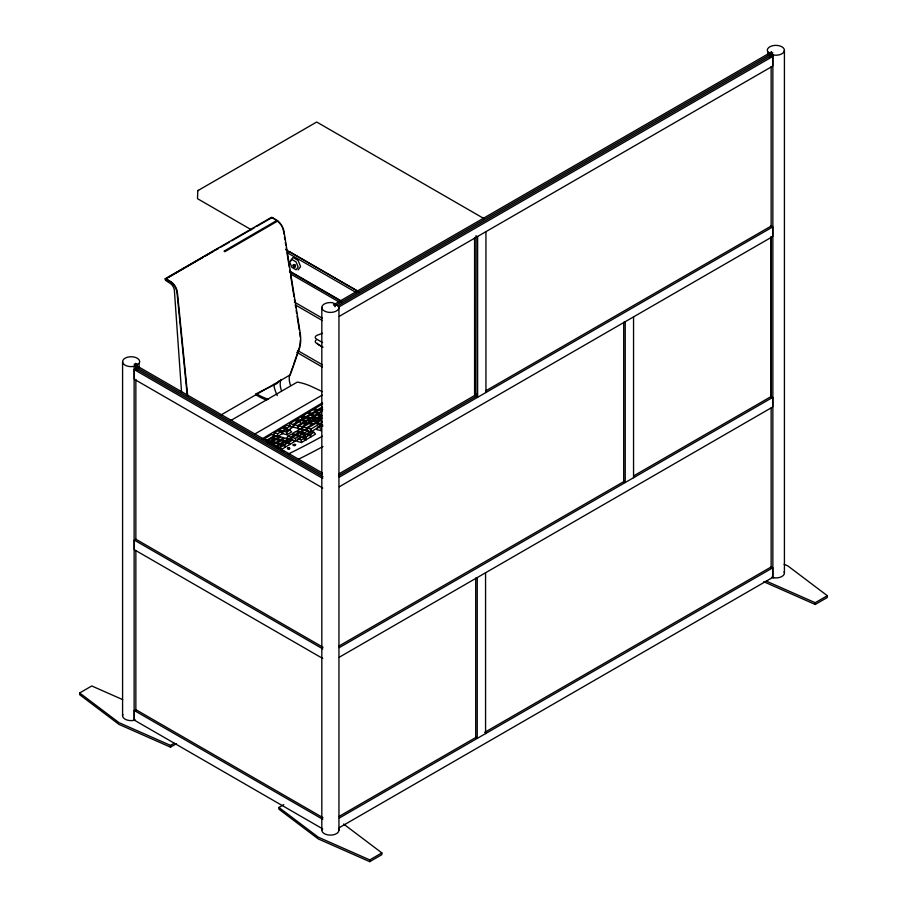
<?xml version="1.0" encoding="UTF-8"?>
<svg xmlns="http://www.w3.org/2000/svg" width="907" height="907" viewBox="0 0 907 907"><rect width="100%" height="100%" fill="white"/><g stroke="black" fill="none" stroke-linecap="round" stroke-linejoin="round"><path stroke-width="1.36" d="M771.143 568.088L771.143 408.025M771.143 398.105L771.143 236.625M771.143 226.705L771.143 66.642M484.723 732.334L771.143 566.977L772.662 567.85L772.662 577.464L339.343 827.626M634.05 475.676L771.143 396.529L772.662 397.402L772.662 407.016L339.343 657.19M771.143 226.081L772.662 226.954L772.662 236.568L339.343 486.742M337.54 305.976L771.143 55.633L772.662 56.517L772.662 66.132L339.343 316.294M271.544 217.827L272.349 217.476L277.78 220.979A10.283 5.725 58.3 0 1 283.959 231.251L300.149 332.722A42.867 23.877 58.3 0 1 299.321 348.866L293.551 365.646A480.347 168.056 -45.5 0 1 290.274 374.84L220.696 415.157M165.414 279.107L218.734 247.996M284.401 451.527L282.44 451.221M293.585 364.387L298.46 350.193M293.142 365.68L292.576 367.324M292.281 368.14L291.703 369.795M291.408 370.623L290.807 372.278M290.501 373.106L289.458 376.326A15.419 8.9 60 0 0 290.535 385.441M281.034 379.5L280.399 381.575A15.419 8.9 60 0 0 281.487 390.69M268.347 440.258L271.635 441.108L274.73 439.249L271.442 438.398L268.347 440.258L267.372 442.593L267.168 439.952L274.776 435.394L271.488 434.544L263.88 439.101L267.168 439.952M287.27 430.689L291.827 427.957L290.229 426.154L286.952 428.115L287.145 430.757L285.546 428.954L282.27 430.916L282.462 433.557L283.438 431.222L286.714 429.26L290.002 430.111L291.612 431.913L286.929 434.714L282.462 433.557L280.864 431.755L277.576 430.904L274.299 432.866L273.324 435.213L277.78 436.369L282.587 433.489M271.873 439.906L272.848 437.559L275.955 435.7L279.243 436.55L276.136 438.41L272.848 437.559M289.752 423.614L293.029 424.465L298.766 421.041L295.478 420.19L289.752 423.614L288.777 425.961L305.5 430.292M280.751 446.063L281.726 443.727L284.832 441.868L288.109 442.718L289.718 444.521L289.514 441.879L292.621 440.02L294.219 441.834L280.705 449.917L280.512 447.276L283.608 445.416L285.206 447.219L285.013 444.577L288.109 442.718M287.678 436.335L290.966 437.185L294.242 435.224L290.954 434.374L287.678 436.335L286.703 438.671L295.625 440.983L299.015 438.954M285.252 443.376L286.227 441.029L289.333 439.169L292.621 440.02M293.346 427.05L294.208 424.771L301.351 420.497L304.639 421.347L297.496 425.621L294.208 424.771M295.909 421.687L296.884 419.34L301.328 416.687L304.616 417.537L300.172 420.19L296.884 419.34M291.283 439.759L292.145 437.491L295.421 435.53L298.709 436.38L300.421 438.115M301.759 418.184L302.734 415.837L307.19 413.184L310.466 414.034L306.022 416.698L302.734 415.837M297.813 428.206L298.664 425.927L303.584 422.991L306.872 423.841L301.952 426.778L298.664 425.927M310.659 434.26L310.863 436.902L309.253 435.099L305.976 437.061L306.181 439.702L304.571 437.9L301.283 437.049L298.006 439.011L297.031 441.358L301.498 442.514L315.534 434.102L313.935 432.299L310.648 431.449L307.371 433.41L310.659 434.26L313.935 432.299M304.015 424.487L304.99 422.152L308.029 420.326L311.316 421.177L308.278 423.002L304.99 422.152M302.269 429.362L303.131 427.084L308.868 423.648L312.144 424.51L306.419 427.934L303.131 427.084M300.523 434.226L301.498 431.891L304.786 429.929L308.063 430.78L309.672 432.582M308.459 421.823L309.434 419.488L312.473 417.662L315.761 418.512L312.722 420.338L309.434 419.488M322.586 424.85L311.078 431.743L306.611 430.587L307.586 428.24L315.545 423.478L318.833 424.329L320.432 426.131L320.239 423.49L322.268 422.277M312.904 419.159L313.879 416.823L316.928 414.998L320.216 415.848L317.167 417.673L313.879 416.823M322.2 415.667L319.162 417.492L318.187 419.828L317.756 418.331L314.718 420.145L318.006 421.007L321.044 419.181L317.756 418.331M322.96 425.95L320.772 425.383L317.665 427.242L316.69 429.578L321.271 430.666M287.984 448.512C291.782 447.276 285.478 449.112 289.571 448.523M135.857 365.272L134.168 364.308L135.687 363.435L137.365 364.399L139.417 362.959A8.56 4.943 0 0 0 131.889 356.757A8.56 4.943 0 0 0 122.615 362.108A8.56 4.943 0 0 0 133.363 366.462L135.857 365.272L135.857 369.523M290.478 260.785L293.018 257.486L298.086 260.411L300.614 266.635L298.086 269.935M279.413 380.589L277.066 383.536L272.508 385.69A690.907 398.887 0 0 0 255.876 393.944M287.644 448.455L288.143 449.146L289.741 448.772M275.388 219.698L271.726 217.408L271.148 218.099M271.374 217.397L165.142 278.755L165.505 280.365L170.255 283.426A6.428 3.832 61.8 0 1 174.393 290.569L181.536 391.96M262.225 438.829L322.495 402.753M322.677 403.91L314.446 408.83L317.722 409.692L322.438 406.869M274.299 432.866L277.587 433.716L280.864 431.755M322.563 407.799L320.534 409.012L322.733 409.579M283.438 431.222L286.725 432.072L290.002 430.111M269.334 443.489L271.397 442.253L274.685 443.104L271.59 444.963M321.373 412.334L318.334 414.159L321.611 415.009M273.789 444.645L275.864 443.41L279.152 444.26L276.045 446.119L273.857 445.552M288.154 438.863L285.059 440.723L281.771 439.872L284.877 438.013L288.154 438.863L289.764 440.677L289.333 439.169M306.611 430.587L306.419 427.934M292.145 437.491L295.433 438.342L298.709 436.38M303.38 433.58L300.104 432.73L296.827 434.691L300.104 435.541L303.38 433.58L305.103 435.315M301.498 431.891L304.786 432.741L308.063 430.78M307.586 428.24L310.874 429.09L318.833 424.329M301.521 437.457L303.698 436.154M306.203 434.657L308.38 433.353M298.006 439.011L301.294 439.861L304.571 437.9M276.952 220.401L224.063 251.114L224.879 251.692L277.78 220.979M197.873 190.629L316.702 122.026L484.225 218.734M169.031 277.009L202.805 257.52M205.209 256.125L213.655 251.25M216.07 249.856L218.485 248.461M220.889 247.078L229.335 242.203M231.75 240.809L254.663 227.578M257.078 226.183L270.343 218.519M295.523 266.307L293.766 266.839L293.766 265.921L295.092 265.15L293.97 266.046M293.766 265.921L295.523 265.388M293.766 266.839L295.308 266.182L293.97 266.953M293.97 267.372L295.24 266.726L294.866 265.547L293.97 264.629L292.7 265.263L293.97 267.372L295.308 266.601L294.038 264.493M322.745 488.034L134.338 379.262L134.338 369.648L135.857 368.775L323.028 476.833M771.143 53.887L773.637 55.066A8.56 4.943 0 0 0 784.385 50.724A8.56 4.943 0 0 0 775.111 45.373A8.56 4.943 0 0 0 767.583 51.574L769.635 53.014L771.313 52.039L772.832 52.912L771.143 53.887L771.143 56.722M339.343 306.679L772.662 56.517M230.911 420.429L297.292 382.096A87.877 50.735 60 0 1 310.33 385.974A472.785 272.962 60 0 1 322.348 391.677M254.776 434.034L322.212 395.101M322.745 658.482L134.338 549.71L134.338 540.096L135.857 539.223L323.028 647.281M338.764 473.964L477.082 394.103M338.764 475.71L477.377 395.69M485.653 390.906L771.256 226.024M339.343 477.127L772.662 226.954M176.559 743.649L170.505 747.153L119.032 724.421L79.669 694.705L79.669 692.959L91.777 685.964L122.66 699.603M322.745 828.919L134.338 720.147L134.338 710.532L135.857 709.659L323.028 817.729M339.059 645.988L624.254 481.334M339.343 647.575L772.662 397.402M79.669 692.959L119.032 722.675L170.505 745.395L174.144 743.298M343.617 824.044L381.858 852.909L381.858 854.655L369.75 861.65L318.266 838.93L278.914 809.203L278.914 807.457L283.755 804.656M339.059 816.436L476.152 737.289M339.343 818.012L772.662 567.85M278.914 807.457L318.266 837.172L369.75 859.904L381.858 852.909M766.324 581.115L815.223 602.713L827.331 595.718L787.968 566.002L784.113 564.29M763.751 581.727L815.223 604.459L827.331 597.464L827.331 595.718M288.075 454.135L292.984 451.731A498.487 206.683 -11.6 0 0 322.359 436.256M322.461 333.277L317.201 335.25A4.286 2.472 0 0 0 316.498 339.071L322.609 342.597M133.363 720.453L134.134 720.271L134.134 366.269M165.278 278.653L171.253 282.27A10.283 6.134 61.8 0 1 177.024 292.78L187.159 394.794M165.698 278.619L170.856 281.658A10.283 6.145 61.8 0 1 177.443 292.757L187.715 396.155M773.637 577.77L772.866 577.578L772.866 54.885M319.162 417.492L322.45 418.342M322.189 421.381L319.99 420.814L316.951 422.639L320.239 423.49M317.665 427.242L320.953 428.093L321.157 430.734M290.229 426.154L286.941 425.304L283.664 427.265L286.952 428.115M285.546 428.954L282.258 428.104L278.982 430.065L282.27 430.916M309.253 435.099L305.965 434.249L302.689 436.21L305.976 437.061M303.947 439.124L306.181 439.702M286.227 441.029L289.514 441.879M281.726 443.727L285.013 444.577M266.941 441.097L270.229 441.947M283.608 445.416L280.32 444.566L277.225 446.425L280.512 447.276M275.819 447.264L279.107 448.115M357.324 290.852L289.05 251.432L287.043 252.588L356.542 292.712M251.341 229.766L197.499 198.678L197.783 190.685A1.542 1.258 0 0 1 198.554 190.425M285.603 249.55L359.036 291.941M290.263 271.454L340.25 300.308M289.48 271.454L341.905 301.714M290.705 274.016L339.467 302.167M336.61 304.763L338.651 306.203A8.56 4.943 0 0 1 331.123 312.416A8.56 4.943 0 0 1 321.849 307.054A8.56 4.943 0 0 1 332.597 302.711L335.091 303.89L335.091 306.725M476.096 396.427L477.615 397.3L477.615 236.466M294.356 302.042L322.404 318.232M295.58 305.069L322.404 320.556M322.609 346.803L316.498 343.265A4.286 2.472 0 0 1 316.248 339.932M322.949 347.347L317.813 344.354A2.131 1.236 0 0 1 317.461 343.311M297.587 350.465L322.404 364.784M296.793 352.324L322.404 367.108M322.393 472.966L138.884 367.029L137.365 367.902L322.098 474.554M134.338 369.648L322.745 478.42M134.338 540.096L322.745 648.868M134.338 710.532L322.745 819.304M283.993 234.063L283.551 231.285A10.283 5.725 58.3 0 0 282.678 228.19M284.435 236.84L284.877 239.629M285.32 242.407L285.762 245.185M286.215 247.962L286.657 250.74M287.1 253.529L289.31 267.429M289.752 270.207L290.206 272.984M290.648 275.762L293.97 296.612M294.412 299.389L294.854 302.178M295.297 304.956L295.739 307.734M296.192 310.511L296.634 313.3M297.077 316.078L299.287 329.978M310.874 429.09L311.078 431.743M304.786 432.741L304.99 435.383M301.952 426.778L302.156 429.43M300.172 420.19L300.376 422.843M301.294 439.861L301.498 442.514M300.104 435.541L300.308 438.183M297.496 425.621L297.689 428.274M295.433 438.342L295.625 440.983M293.029 424.465L293.233 427.118M290.966 437.185L291.17 439.827M286.725 432.072L286.929 434.714M277.587 433.716L277.78 436.369M815.223 602.713L815.223 604.459M784.419 50.293L784.419 572.986M771.313 52.039L771.313 56.291M771.245 236.727L771.245 398.218M769.635 53.014L769.635 57.266M767.9 52.016L767.9 54.851M633.551 316.883L633.551 477.717M625.218 321.69L625.218 482.524L623.71 481.651L623.71 322.234M485.937 231.659L485.937 392.493M485.562 572.77L485.562 733.604M477.229 577.578L477.229 738.411L475.722 737.538L475.722 578.11M476.096 235.593L475.926 396.529M474.588 237.543L474.588 395.554M369.75 859.904L369.75 861.65M338.946 307.484L338.946 830.188M321.815 307.484L321.815 830.188M295.092 265.15L295.092 266.068M294.185 266.159L294.185 267.077M170.505 745.395L170.505 747.153M139.1 363.412L139.1 367.652M137.365 364.399L137.365 370.067M135.857 379.432L135.857 539.45M135.857 550.776L135.857 710.782M135.687 363.435L135.687 369.092M122.581 361.678L122.581 715.68M299.729 332.756A42.867 23.877 58.3 0 1 300.228 337.234M300.296 340.091A42.867 23.877 58.3 0 1 299.809 345.374M299.559 346.599A42.867 23.877 58.3 0 1 298.902 348.9M276.533 220.435A10.283 5.725 58.3 0 1 281.079 225.117M281.68 226.115A10.283 5.725 58.3 0 1 282.213 227.147M277.236 395.611A28.264 16.315 60 0 1 273.699 384.455M322.983 446.505A498.487 237.215 -7.8 0 1 298.539 459.191M266.726 400.123A50.577 29.194 0 0 1 255.593 394.511M268.529 399.386A50.577 29.194 0 0 1 256.284 393.604M135.426 719.965A8.56 4.943 0 0 1 125.926 719.602A8.56 4.943 0 0 1 122.876 714.399M338.651 828.907A8.56 4.943 0 0 1 330.386 835.132A8.56 4.943 0 0 1 322.11 828.907M784.124 571.716A8.56 4.943 0 0 1 781.074 576.909A8.56 4.943 0 0 1 771.574 577.271M287.451 448.307C289.752 450.28 290.841 445.938 287.451 448.307M293.063 444.952C294.877 447.809 297.111 442.299 293.063 444.952M293.573 444.883L295.172 444.759L293.573 444.883M293.63 445.19L295.637 444.804L293.63 445.19M291.873 259.47L289.775 262.202L291.873 267.35L296.067 269.776L298.165 267.043L296.067 261.896L291.873 259.47M313.04 409.681L308.584 412.334L311.872 413.195L316.328 410.531L313.04 409.681M305.795 417.844L302.757 419.658L306.033 420.508L309.083 418.694L305.795 417.844M310.239 415.179L307.201 416.993L310.489 417.844L313.527 416.03L310.239 415.179M314.684 412.515L311.645 414.34L314.933 415.191L317.972 413.365L314.684 412.515M319.139 409.851L316.09 411.676L319.377 412.526L322.427 410.701L319.139 409.851M275.909 439.555L272.803 441.414L276.091 442.265L279.197 440.405L275.909 439.555M280.41 436.857L277.315 438.716L280.603 439.566L283.698 437.707L280.41 436.857M280.365 440.711L277.27 442.571L280.558 443.421L283.653 441.562L280.365 440.711M295.637 431.573L292.36 433.535L295.648 434.385L298.925 432.424L295.637 431.573M300.319 428.773L297.043 430.734L300.33 431.585L303.607 429.623L300.319 428.773M313.312 420.995L310.262 422.809L313.55 423.66L316.6 421.846L313.312 420.995M768.116 53.887L333.413 304.865L334.921 305.738L769.635 54.76L768.116 53.887"/></g></svg>
